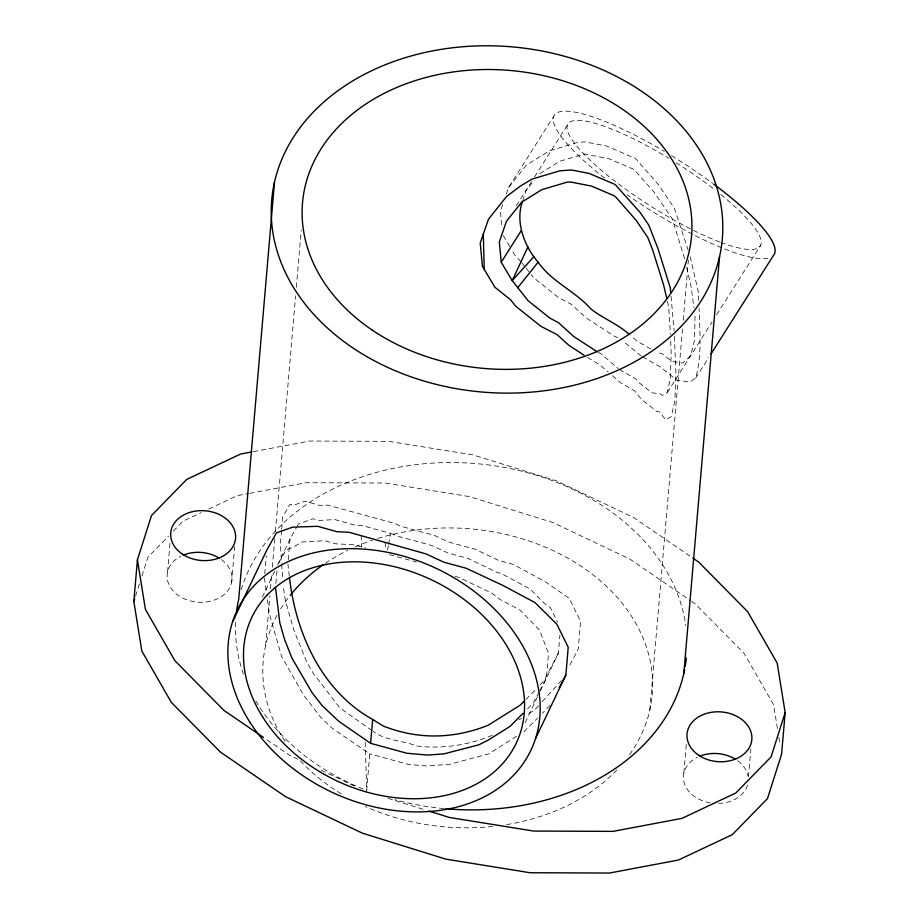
<?xml version="1.0" encoding="UTF-8"?>
<svg xmlns="http://www.w3.org/2000/svg" width="919" height="919" viewBox="0 0 919 919"><rect width="100%" height="100%" fill="white"/><g stroke="black" fill="none" stroke-linecap="round" stroke-linejoin="round"><path stroke-width="0.69" stroke-dasharray="4.59 3.45" d="M695.017 316.102L694.557 340.11L690.72 355.607L682.828 363.028L671.732 361.362L661.898 353.62L657.039 352.505M255.85 700.944A226.131 173.232 4.9 0 0 366.727 790.42L369.725 753.844L332.322 728.365L320.903 717.578L303.316 694.707L281.57 656.338L269.439 614.099L266.728 594.593M167.557 571.951L170.049 542.773M231.588 582.669L234.69 546.552M264.752 573.732L266.292 555.719M265.602 645.724L269.887 595.742M270.496 588.597L271.852 572.882M272.334 567.172L274.781 538.614M275.401 531.469L295.596 295.826M296.332 287.256L301.237 230.129M275.884 583.439L277.067 569.596M281.547 530.573L280.364 544.416L281.593 562.807M281.673 529.183L282.742 516.719L290.082 504.232L293.517 505.266L305.028 501.2L320.214 505.553L327.853 505.151L394.791 523.428L400.5 526.173L434.79 535.57L448.874 542.107L475.284 549.275L498.443 560.36L513.181 564.323L545.633 581.945L569.275 598.349L580.601 621.393L578.235 649.101L568.941 666.872M288.244 559.809L290.025 539.039L296.538 527.403M540.315 690.962L558.361 653.156L559.901 635.144M649.825 710.042L682.633 327.29M683.254 320.157L688.388 260.169M683.839 773.097L686.344 743.919M748.468 776.865L750.857 749.088M387.577 549.838L388.323 545.737M388.565 544.37L390.564 533.434L362.821 525.725L355.619 525.369L334.941 519.58L318.939 520.441L313.092 518.764L298.48 523.922L297.182 526.242M619.257 369.461L635.626 378.777L638.291 382.109L651.835 392.758L661.163 394.09L662.243 395.515L667.251 392.654L670.307 378.387L671.192 353.7L670.64 339.766M642.507 356.836L660.738 367.198L676.855 380.179L689.537 382.086L695.66 378.18C702.059 355.469 699.773 331.529 699.106 308.267M135.552 596.132L139.401 584.047M141.963 575.995L147.936 557.19L168.476 536.145M522.658 200.859L526.162 190.141L534.353 180.239M502.693 204.604L500.407 211.198L501.946 227.556M506.346 194.047L508.621 187.442L553.697 116.311M262.26 597.224L274.999 570.527M290.025 539.039L277.423 565.438L286.096 549.861L292.495 547.598L302.006 541.98L324.832 540.751L335.803 543.83L353.758 544.714L365.636 548.034M525.174 722.69L537.902 696.039M558.361 653.156L544.037 680.577L540.257 684.724M539.154 691.973L533.25 703.184L526.173 710.249M539.809 690.732L546.38 678.268L548.517 653.34L539.51 630.089L519.993 610.113L499.947 599.395L491.998 593.249L458.96 577.442L454.962 576.362M516.329 205.649L531.515 181.686M534.582 176.85L567.505 124.892M667.251 392.654L712.053 321.949M716.625 314.735L760.817 245.017M695.66 378.18L708.698 357.617M508.621 187.442L526.484 165.018L549.355 150.854L577.948 142.342L585.001 141.848L606.506 146.041L635.638 158.528L658.291 184.501L674.362 208.199L688.101 250.002M538.477 705.735L534.663 709.928L526.277 715.246M542.29 701.553L561.36 680.611M549.941 705.505L542.52 713.155M173.369 531.125L183.145 521.107L201.112 512.641M525.898 699.451L536.466 688.882M523.899 731.765L537.626 718.049M519.097 719.795L521.487 718.279M516.604 736.337L488.632 753.879L449.414 764.344L426.439 765.975L407.99 764.321L369.725 753.844M539.809 173.634L559.832 161.239L584.714 154.001L608.78 158.677L633.949 169.406L654.167 192.22L672.283 218.94L684.735 258.974M208.82 509.011L237.056 495.697L248.314 493.583M492.239 735.303C468.541 745.171 442.269 749.157 416.744 745.975C402.637 740.335 385.67 740.875 373.217 731.398M253.299 451.643L309.588 441.04L388.875 441.35L473.101 454.939L556.523 480.89L633.455 517.42L691.662 557.259M249.727 493.319L306.016 482.716L385.302 483.026L469.529 496.616L552.951 522.566L629.883 559.097L690.422 600.532M389.518 554.674L416.387 562.037M390.564 533.434L399.604 536.696L431.861 545.53L447.944 552.997L468.024 558.453L497.397 572.514L501.383 573.582L530.091 588.93L543.83 602.99L550.309 607.47L557.5 622.117M387.933 798.335L424.854 809.811M617.775 337.687L614.145 336.136L586.115 317.836L571.09 304.155L558.775 297.756L533.709 277.745L531.148 274.528M598.108 352.414L600.693 353.516L618.223 368.576M298.089 759.255L289.117 754.993L264.672 738.256M321.179 770.214L355.791 786.653M650.836 348.979L637.166 341.202L630.767 335.699M641.29 356.135L623.312 341.386M587.448 357.422L599.728 364.774L608.217 372.069M691.582 601.325L695.074 603.714L744.103 653.398L773.603 704.747L777.704 730.214M372.034 730.582L339.961 708.021L313.413 673.524L306.785 662.128L293.954 630.4L285.349 600.452L283.109 585.449M612.468 375.722L620.957 383.016L634.604 390.782L641.473 399.409L656.959 411.574L659.624 411.907L665.62 419.822L671.352 416.56L674.879 400.466L675.856 372.034L674.339 333.815M520.901 261.639L515.019 255.379L511.366 249.198M521.762 262.719L525.174 267.015M526.024 268.084L530.297 273.448M503.325 235.609L510.631 247.969M667.412 301.294L668.699 306.774L670.422 334.183M690.192 256.7L698.199 291.3L698.808 301.202M686.654 267.291L691.122 286.705L693.902 307.704M384.889 542.21L386.187 550.033M778.841 737.279L779.99 744.356M289.301 576.19L287.888 563.967M264.396 577.89L266.533 593.203M671.054 296.274L674.098 331.035M281.696 564.22L282.638 578.373M361.156 535.628L361.672 546.931M365.188 742.104L366.727 790.42M221.41 559.591A32.533 24.928 4.9 0 1 221.973 596.178A32.533 24.928 4.9 0 1 174.472 592.273A32.533 24.928 4.9 0 1 180.825 556.259M747.549 785.079A32.533 24.928 4.9 0 1 718.83 803.424M710.353 802.861A32.533 24.928 4.9 0 1 684.173 782.85A32.533 24.928 4.9 0 1 697.107 757.405M737.693 760.748A32.533 24.928 4.9 0 1 748.009 776.015M377.812 538.442A195.219 149.556 4.9 0 1 600.911 581.302A195.219 149.556 4.9 0 1 628.63 755.935M616.856 769.984A195.219 149.556 4.9 0 1 505.703 824.745M492.814 826.445A195.219 149.556 4.9 0 1 365.383 806.537M341.259 793.878A195.219 149.556 4.9 0 1 300.352 760.725M285.189 741.518A195.219 149.556 4.9 0 1 277.101 615.179M280.697 608.918A195.219 149.556 4.9 0 1 289.324 596.5M325.418 563.221A195.219 149.556 4.9 0 1 347.669 550.378M355.193 546.874A195.219 149.556 4.9 0 1 372.356 540.223M443.923 808.571A226.131 173.232 4.9 0 1 394.998 799.714M243.455 674.167A226.131 173.232 4.9 0 1 235.85 618.567M241.215 589.642A226.131 173.232 4.9 0 1 474.641 463.486A226.131 173.232 4.9 0 1 685.781 625.563M720.795 194.506A113.876 25.123 32.4 0 1 721.001 242.455M719.784 241.996A113.876 25.123 32.4 0 1 691.639 229.463M690.353 228.808A113.876 25.123 32.4 0 1 567.643 131.164A113.876 25.123 32.4 0 1 668.952 158.367M676.143 162.801A113.876 25.123 32.4 0 1 715.533 190.336M768.02 258.25A130.153 28.719 32.4 0 1 693.753 234.896M692.466 234.242A130.153 28.719 32.4 0 1 627.24 194.874M604.645 178.183A130.153 28.719 32.4 0 1 557.592 112.52A130.153 28.719 32.4 0 1 664.265 151.348M671.536 155.725A130.153 28.719 32.4 0 1 712.604 183.306"/><path stroke-width="1.38" d="M692.834 558.051L698.647 562.037L747.675 611.721L777.175 663.07L785.159 712.581L781.575 754.258L767.491 798.577L732.282 834.659L678.371 860.058L609.412 873.05L530.125 872.74L445.899 859.15L362.477 833.2L285.545 796.67L220.353 752.052L171.325 702.369L141.825 651.02L133.841 601.508L137.425 559.832L151.509 515.513L186.718 479.431L240.629 454.02L251.886 451.907M274.494 182.192L238.756 598.958A226.131 173.232 4.9 0 0 236.551 611.491M275.528 587.597L279.835 622.956L284.614 639.613L292.035 658.257L311.84 692.294L321.949 705.424L338.629 721.185L370.598 743.31L406.876 753.247L427.369 755.073L443.831 753.913L479.006 744.781L487.874 740.289L510.022 726.389L523.152 713.27M535.478 738.681L565.851 675.04L568.229 647.332L556.903 624.288L534.973 602.565L503.072 585.506L466.22 568.275L443.911 562.21L426.037 553.904L349.14 532.296L336.836 531.687L317.744 526.323L292.644 527.15L276.401 532.882L266.774 550.182L232.553 621.887M683.816 673.455L719.543 256.688A226.131 173.232 4.9 0 0 418.892 53.911A226.131 173.232 4.9 0 0 352.609 347.727A226.131 173.232 4.9 0 0 719.543 256.688M370.598 743.31L372.677 719.462C321.937 691.41 295.677 633.145 289.496 577.58M133.841 601.508L134.702 598.82M785.159 712.581L771.064 756.9L735.855 792.982L681.944 818.381L612.984 831.373L533.698 831.063L449.471 817.473L428.955 811.086M522.222 202.203C515.329 222.467 524.404 246.453 538.12 262.191C551.791 281.926 575.237 291.174 590.94 309.002C602.853 318.456 617.407 323.787 628.63 333.873M527.954 246.855L512.193 280.594L528.115 300.72L550.044 318.227L558.396 322.569L573.582 336.388L596.948 351.644M559.223 687.734L565.851 675.04M533.824 256.723L512.193 280.594L501.223 262.225L521.142 230.784M710.996 353.987L774.625 253.598A130.153 28.719 32.4 0 0 713.741 184.145M517.742 287.681L538.12 262.191M523.968 701.369L520.131 705.206L488.391 725.114L484.175 726.803C450.54 739.106 416.767 739.186 383.361 726.067L372.677 719.462M583.944 355.136L568.758 345.222L557.339 334.826L540.751 326.199L515.685 306.188L510.608 299.812L494.847 287.21L482.406 266.223L480.223 243.053L488.448 219.285L506.507 196.551L520.361 186.097L532.135 179.056L559.912 170.796L571.48 169.981L589.159 173.427L615.179 184.512L640.382 212.76L648.803 225.166L657.889 248.337L670.319 287.934L670.686 292.104M263.5 737.463L223.926 710.376L174.897 660.692L145.397 609.343L137.425 559.832M666.769 298.549L663.564 284.821L652.651 249.922L647.746 237.424L636.258 220.48L616.167 197.459L614.214 195.781L591.434 186.075L570.446 181.985L566.816 182.238L541.796 189.682L521.785 202.077L506.495 221.157L499.304 241.95L501.223 262.225M483.314 234.104L484.198 269.244M183.203 555.168A32.533 24.928 4.9 0 1 219.25 558.132M699.485 756.314A32.533 24.928 4.9 0 1 735.533 759.289M290.186 595.397A195.219 149.556 4.9 0 1 323.074 564.829M686.344 658.096A226.131 173.232 4.9 0 1 685.183 666.539M684.678 669.319A226.131 173.232 4.9 0 1 445.324 808.697M182.364 554.088A32.533 24.928 4.9 0 0 235.161 540.992A32.533 24.928 4.9 0 0 191.899 511.814A32.533 24.928 4.9 0 0 182.364 554.088M698.658 755.234A32.533 24.928 4.9 0 0 751.443 742.138A32.533 24.928 4.9 0 0 708.193 712.96A32.533 24.928 4.9 0 0 698.658 755.234M372.356 330.185A195.219 149.556 4.9 0 0 689.124 251.599A195.219 149.556 4.9 0 0 429.575 76.541A195.219 149.556 4.9 0 0 372.356 330.185M250.048 722.414A162.686 123.468 25.5 0 0 520.487 767.227A162.686 123.468 25.5 0 0 381.523 551.228A162.686 123.468 25.5 0 0 250.048 722.414M263.443 718.198A146.42 111.119 25.5 0 0 506.84 758.531A146.42 111.119 25.5 0 0 381.776 564.14A146.42 111.119 25.5 0 0 263.443 718.198"/></g></svg>
